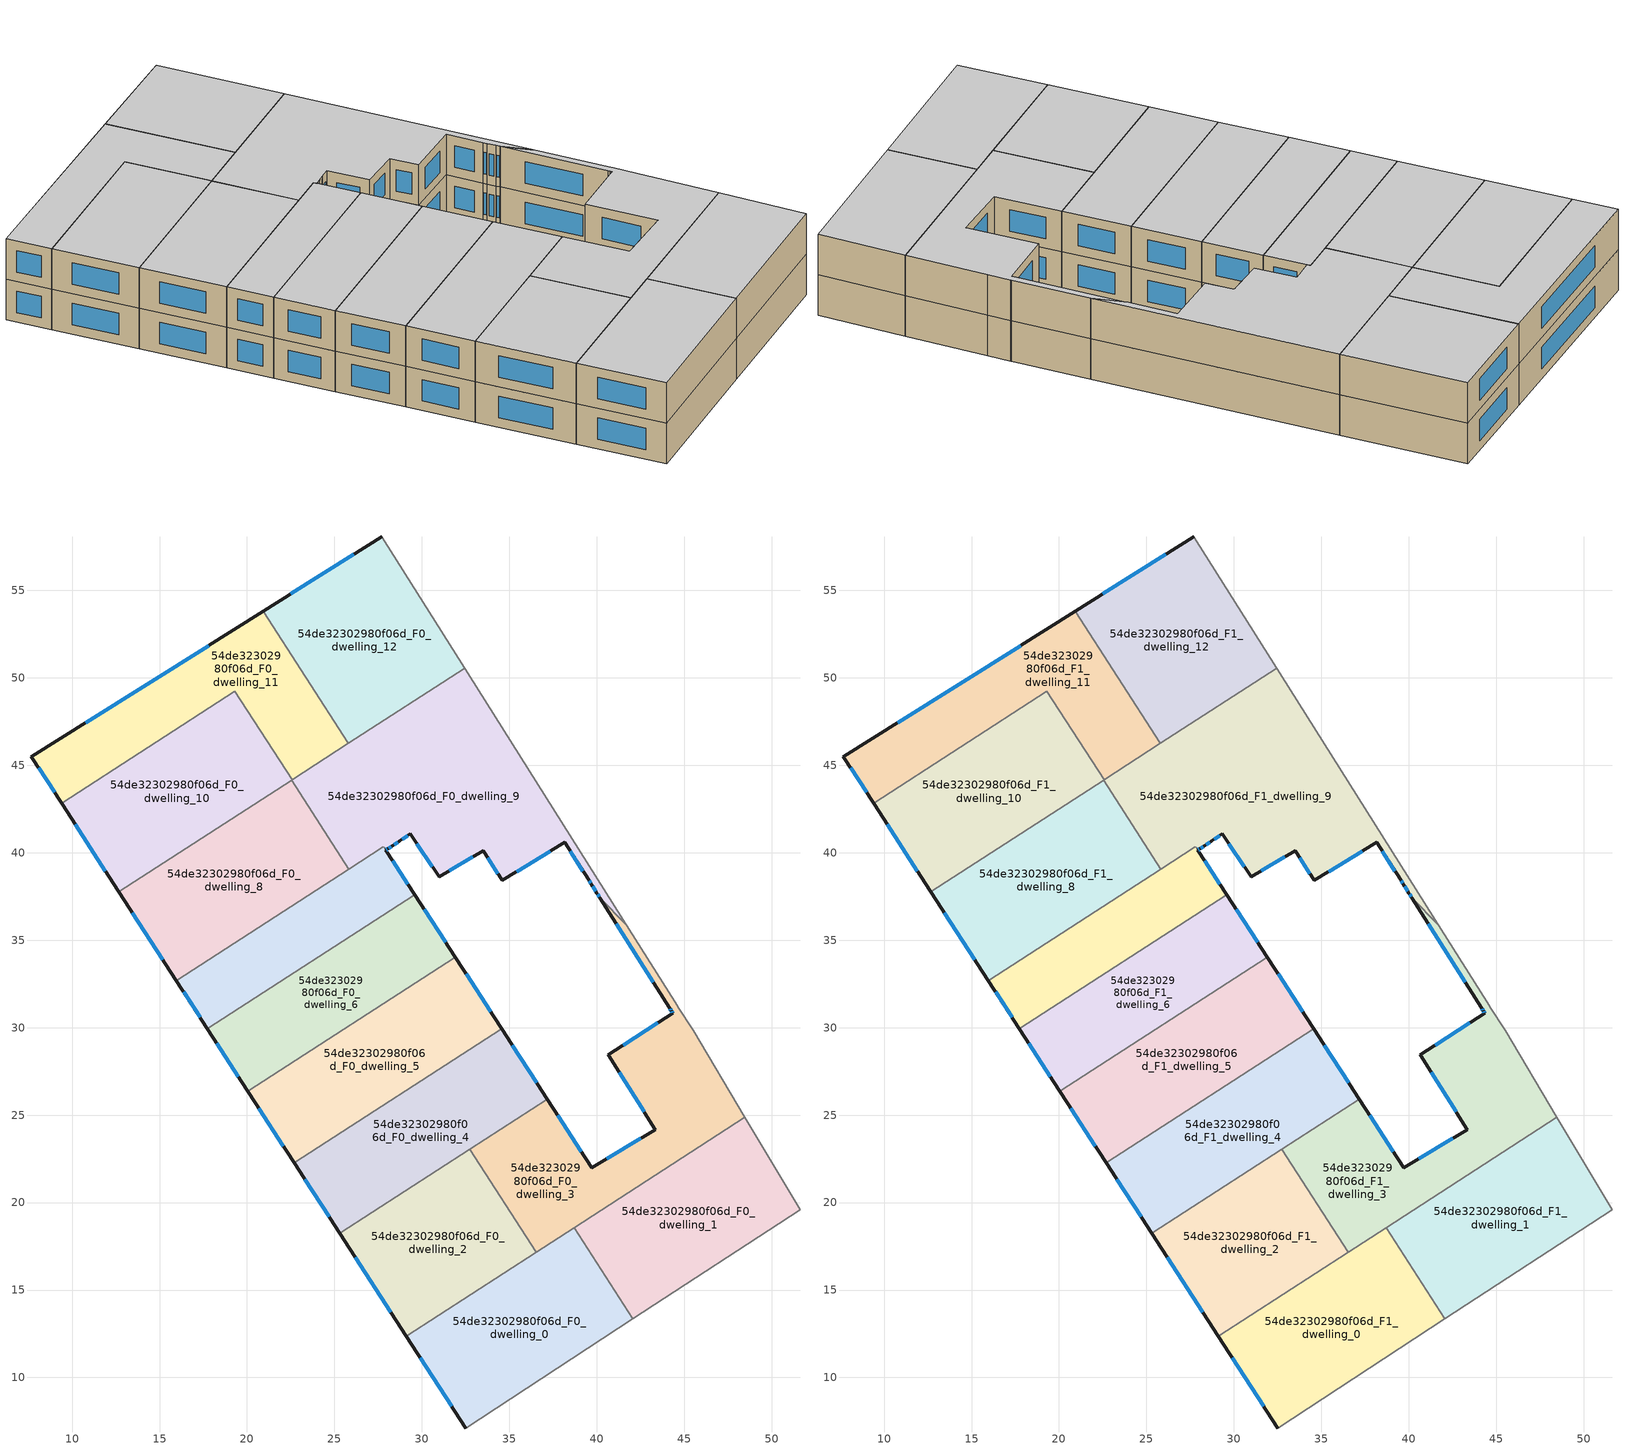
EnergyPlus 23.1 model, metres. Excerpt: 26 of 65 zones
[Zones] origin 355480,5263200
54de32302980f06d_F0_dwelling_0
 floor ground (EU_floor_Construction): 38.71,18.56 42.07,13.36 32.51,7.11 29.11,12.36 z0
 wall outside (EU_wall_Construction): 29.11,12.36 32.51,7.11 z0:3
 wall to 54de32302980f06d_F0_dwelling_1 (EU_wall_Construction): 42.07,13.36 38.71,18.56 z0:3
 wall adiabatic (EU_wall_Construction): 32.51,7.11 42.07,13.36 z0:3
 wall to 54de32302980f06d_F0_dwelling_2 (EU_wall_Construction): 36.55,17.17 29.11,12.36 z0:3
 wall to 54de32302980f06d_F0_dwelling_3 (EU_wall_Construction): 38.7,18.56 36.55,17.17 z0:3
 window (EU_Window_Construction): 29.91,11.13 31.71,8.34 z0.7:2.3
54de32302980f06d_F0_dwelling_1
 floor ground (EU_floor_Construction): 48.47,24.88 51.62,19.59 42.07,13.36 38.71,18.56 z0
 wall adiabatic (EU_wall_Construction): 42.07,13.36 51.62,19.59 48.47,24.88 z0:3
 wall to 54de32302980f06d_F0_dwelling_3 (EU_wall_Construction): 48.47,24.88 38.71,18.56 z0:3
54de32302980f06d_F0_dwelling_10
 floor ground (EU_floor_Construction): 19.3,49.23 22.58,44.17 22.55,44.15 12.68,37.77 9.4,42.83 z0
 wall outside (EU_wall_Construction): 9.4,42.83 12.68,37.77 z0:3
 wall to 54de32302980f06d_F0_dwelling_8 (EU_wall_Construction): 12.68,37.77 22.55,44.15 z0:3
 wall to 54de32302980f06d_F0_dwelling_11 (EU_wall_Construction): 22.58,44.17 19.3,49.23 9.4,42.83 z0:3
 wall to 54de32302980f06d_F0_dwelling_9 (EU_wall_Construction): 22.55,44.15 22.57,44.17 z0:3
 window (EU_Window_Construction): 10.17,41.64 11.91,38.96 z0.7:2.3
54de32302980f06d_F0_dwelling_11
 floor ground (EU_floor_Construction): 20.92,53.8 25.8,46.25 22.58,44.17 19.3,49.23 9.4,42.83 7.68,45.5 z0
 wall outside (EU_wall_Construction): 20.92,53.8 7.68,45.5 9.4,42.83 z0:3
 wall to 54de32302980f06d_F0_dwelling_12 (EU_wall_Construction): 25.8,46.25 20.92,53.8 z0:3
 wall to 54de32302980f06d_F0_dwelling_9 (EU_wall_Construction): 22.58,44.17 25.8,46.25 z0:3
 window (EU_Window_Construction): 8.08,44.87 9,43.46 / 17.81,51.85 10.79,47.45 z0.7:2.3
54de32302980f06d_F0_dwelling_12
 floor ground (EU_floor_Construction): 27.71,58.06 32.44,50.55 25.8,46.25 20.92,53.8 z0
 wall outside (EU_wall_Construction): 27.71,58.06 20.92,53.8 z0:3
 wall adiabatic (EU_wall_Construction): 32.44,50.55 27.71,58.06 z0:3
 wall to 54de32302980f06d_F0_dwelling_9 (EU_wall_Construction): 25.8,46.26 32.44,50.55 z0:3
 window (EU_Window_Construction): 26.11,57.06 22.51,54.8 z0.7:2.3
54de32302980f06d_F0_dwelling_2
 floor ground (EU_floor_Construction): 32.74,23.05 36.55,17.17 29.11,12.36 25.31,18.24 z0
 wall outside (EU_wall_Construction): 25.31,18.24 29.11,12.36 z0:3
 wall to 54de32302980f06d_F0_dwelling_3 (EU_wall_Construction): 36.55,17.17 32.74,23.05 z0:3
 wall to 54de32302980f06d_F0_dwelling_4 (EU_wall_Construction): 32.74,23.05 25.31,18.24 z0:3
 window (EU_Window_Construction): 26.2,16.86 28.22,13.74 z0.7:2.3
54de32302980f06d_F0_dwelling_3
 floor ground (EU_floor_Construction): 41.69,35.9 44.63,31.23 44.64,31.21 45.51,29.84 48.47,24.88 36.55,17.17 32.74,23.05 37.18,25.92 39.72,22 43.36,24.18 40.64,28.45 44.34,30.84 44.26,30.96 44.17,31.11 40.17,37.43 z0
 wall outside (EU_wall_Construction): 40.17,37.43 44.17,31.11 44.26,30.96 44.34,30.84 40.64,28.45 43.36,24.18 39.72,22 37.18,25.92 z0:3
 wall to 54de32302980f06d_F0_dwelling_9 (EU_wall_Construction): 41.69,35.9 40.17,37.43 z0:3
 wall adiabatic (EU_wall_Construction): 48.47,24.88 45.51,29.84 44.64,31.21 44.63,31.23 41.69,35.9 z0:3
 wall to 54de32302980f06d_F0_dwelling_4 (EU_wall_Construction): 37.18,25.92 32.74,23.05 z0:3
 window (EU_Window_Construction): 41.11,35.95 43.23,32.59 / 39.13,22.92 37.77,25 / 42.5,23.67 40.58,22.51 / 41.28,27.45 42.72,25.18 / 43.47,30.28 41.51,29.01 / 44.28,30.93 44.32,30.87 / 44.19,31.07 44.24,31 z0.7:2.3
54de32302980f06d_F0_dwelling_4
 floor ground (EU_floor_Construction): 34.56,29.95 37.18,25.92 25.31,18.24 22.7,22.27 z0
 wall outside (EU_wall_Construction): 22.7,22.27 25.31,18.24 / 37.18,25.92 34.56,29.95 z0:3
 wall to 54de32302980f06d_F0_dwelling_5 (EU_wall_Construction): 34.56,29.95 22.7,22.27 z0:3
 window (EU_Window_Construction): 23.31,21.33 24.69,19.19 / 36.56,26.87 35.18,29 z0.7:2.3
54de32302980f06d_F0_dwelling_5
 floor ground (EU_floor_Construction): 31.91,34.04 34.56,29.95 22.7,22.27 20.05,26.37 z0
 wall outside (EU_wall_Construction): 20.05,26.37 22.7,22.27 / 34.56,29.95 31.91,34.04 z0:3
 wall to 54de32302980f06d_F0_dwelling_6 (EU_wall_Construction): 31.91,34.04 20.05,26.37 z0:3
 window (EU_Window_Construction): 20.67,25.41 22.08,23.24 / 33.94,30.91 32.53,33.07 z0.7:2.3
54de32302980f06d_F0_dwelling_6
 floor ground (EU_floor_Construction): 29.58,37.62 31.91,34.04 20.05,26.37 17.73,29.95 z0
 wall outside (EU_wall_Construction): 17.73,29.95 20.05,26.37 / 31.91,34.04 29.58,37.62 z0:3
 wall to 54de32302980f06d_F0_dwelling_7 (EU_wall_Construction): 29.58,37.62 17.73,29.95 z0:3
 window (EU_Window_Construction): 18.28,29.11 19.51,27.21 / 31.36,34.88 30.13,36.77 z0.7:2.3
54de32302980f06d_F0_dwelling_7
 floor ground (EU_floor_Construction): 27.94,40.15 29.58,37.62 17.73,29.95 15.96,32.69 27.8,40.34 z0
 wall outside (EU_wall_Construction): 15.96,32.69 17.73,29.95 / 29.58,37.62 27.94,40.15 z0:3
 wall to 54de32302980f06d_F0_dwelling_8 (EU_wall_Construction): 25.83,39.07 15.96,32.69 z0:3
 wall to 54de32302980f06d_F0_dwelling_9 (EU_wall_Construction): 27.94,40.15 27.81,40.35 / 27.8,40.34 25.83,39.07 z0:3
 window (EU_Window_Construction): 16.38,32.04 17.32,30.59 / 29.2,38.21 28.32,39.55 z0.7:2.3
54de32302980f06d_F0_dwelling_8
 floor ground (EU_floor_Construction): 22.55,44.15 25.83,39.07 15.96,32.69 12.68,37.77 z0
 wall outside (EU_wall_Construction): 12.68,37.77 15.96,32.69 z0:3
 wall to 54de32302980f06d_F0_dwelling_9 (EU_wall_Construction): 25.83,39.07 22.55,44.15 z0:3
 window (EU_Window_Construction): 13.45,36.57 15.19,33.88 z0.7:2.3
54de32302980f06d_F0_dwelling_9
 floor ground (EU_floor_Construction): 32.44,50.55 41.69,35.9 40.17,37.43 40.01,37.69 39.69,38.19 39.53,38.45 38.17,40.6 34.6,38.42 33.49,40.11 30.98,38.63 29.33,41.08 28.73,40.68 28.71,40.67 28.32,40.41 28.31,40.4 28.29,40.39 28.06,40.23 27.93,40.15 27.81,40.35 25.83,39.07 22.55,44.15 z0
 wall outside (EU_wall_Construction): 27.93,40.15 28.06,40.23 28.29,40.39 28.31,40.4 28.32,40.41 28.71,40.67 28.73,40.68 29.33,41.08 30.98,38.63 33.49,40.11 34.6,38.42 38.17,40.6 39.53,38.45 39.69,38.19 40.01,37.69 40.17,37.43 z0:3
 wall adiabatic (EU_wall_Construction): 41.69,35.9 32.44,50.55 z0:3
 window (EU_Window_Construction): 39.77,38.07 39.94,37.81 / 39.57,38.39 39.65,38.25 / 38.49,40.09 39.21,38.95 / 35.44,38.93 37.33,40.09 / 33.75,39.71 34.34,38.82 / 31.57,38.98 32.9,39.76 / 29.72,40.51 30.59,39.21 / 28.87,40.77 29.19,40.99 / 28.41,40.47 28.62,40.61 / 28.11,40.27 28.24,40.35 / 27.96,40.17 28.03,40.21 / 40.05,37.63 40.13,37.49 z0.7:2.3
54de32302980f06d_F1_dwelling_0
 floor to 54de32302980f06d_F0_dwelling_0 (EU_floor_Construction): 38.71,18.56 42.07,13.36 32.51,7.11 29.11,12.36 z3
 wall outside (EU_wall_Construction): 29.11,12.36 32.51,7.11 z3:6
 wall to 54de32302980f06d_F1_dwelling_1 (EU_wall_Construction): 42.07,13.36 38.71,18.56 z3:6
 wall adiabatic (EU_wall_Construction): 32.51,7.11 42.07,13.36 z3:6
 wall to 54de32302980f06d_F1_dwelling_2 (EU_wall_Construction): 36.55,17.17 29.11,12.36 z3:6
 wall to 54de32302980f06d_F1_dwelling_3 (EU_wall_Construction): 38.7,18.56 36.55,17.17 z3:6
 window (EU_Window_Construction): 29.91,11.13 31.71,8.34 z3.7:5.3
 ceiling to 54de32302980f06d_F2_dwelling_0 (EU_floor_Construction): 42.07,13.36 38.71,18.56 29.11,12.36 32.51,7.11 z6
54de32302980f06d_F1_dwelling_1
 floor to 54de32302980f06d_F0_dwelling_1 (EU_floor_Construction): 48.47,24.88 51.62,19.59 42.07,13.36 38.71,18.56 z3
 wall adiabatic (EU_wall_Construction): 42.07,13.36 51.62,19.59 48.47,24.88 z3:6
 wall to 54de32302980f06d_F1_dwelling_3 (EU_wall_Construction): 48.47,24.88 38.71,18.56 z3:6
 ceiling to 54de32302980f06d_F2_dwelling_1 (EU_floor_Construction): 51.62,19.59 48.47,24.88 38.71,18.56 42.07,13.36 z6
54de32302980f06d_F1_dwelling_10
 floor to 54de32302980f06d_F0_dwelling_10 (EU_floor_Construction): 19.3,49.23 22.58,44.17 22.55,44.15 12.68,37.77 9.4,42.83 z3
 wall outside (EU_wall_Construction): 9.4,42.83 12.68,37.77 z3:6
 wall to 54de32302980f06d_F1_dwelling_8 (EU_wall_Construction): 12.68,37.77 22.55,44.15 z3:6
 wall to 54de32302980f06d_F1_dwelling_11 (EU_wall_Construction): 22.58,44.17 19.3,49.23 9.4,42.83 z3:6
 wall to 54de32302980f06d_F1_dwelling_9 (EU_wall_Construction): 22.55,44.15 22.57,44.17 z3:6
 window (EU_Window_Construction): 10.17,41.64 11.91,38.96 z3.7:5.3
 ceiling to 54de32302980f06d_F2_dwelling_10 (EU_floor_Construction): 22.55,44.15 22.58,44.17 19.3,49.23 9.4,42.83 12.68,37.77 z6
54de32302980f06d_F1_dwelling_11
 floor to 54de32302980f06d_F0_dwelling_11 (EU_floor_Construction): 20.92,53.8 25.8,46.25 22.58,44.17 19.3,49.23 9.4,42.83 7.68,45.5 z3
 wall outside (EU_wall_Construction): 20.92,53.8 7.68,45.5 9.4,42.83 z3:6
 wall to 54de32302980f06d_F1_dwelling_12 (EU_wall_Construction): 25.8,46.25 20.92,53.8 z3:6
 wall to 54de32302980f06d_F1_dwelling_9 (EU_wall_Construction): 22.58,44.17 25.8,46.25 z3:6
 window (EU_Window_Construction): 8.08,44.87 9,43.46 / 17.81,51.85 10.79,47.45 z3.7:5.3
 ceiling to 54de32302980f06d_F2_dwelling_11 (EU_floor_Construction): 25.8,46.25 20.92,53.8 7.68,45.5 9.4,42.83 19.3,49.23 22.58,44.17 z6
54de32302980f06d_F1_dwelling_12
 floor to 54de32302980f06d_F0_dwelling_12 (EU_floor_Construction): 27.71,58.06 32.44,50.55 25.8,46.25 20.92,53.8 z3
 wall outside (EU_wall_Construction): 27.71,58.06 20.92,53.8 z3:6
 wall adiabatic (EU_wall_Construction): 32.44,50.55 27.71,58.06 z3:6
 wall to 54de32302980f06d_F1_dwelling_9 (EU_wall_Construction): 25.8,46.26 32.44,50.55 z3:6
 window (EU_Window_Construction): 26.11,57.06 22.51,54.8 z3.7:5.3
 ceiling to 54de32302980f06d_F2_dwelling_12 (EU_floor_Construction): 32.44,50.55 27.71,58.06 20.92,53.8 25.8,46.25 z6
54de32302980f06d_F1_dwelling_2
 floor to 54de32302980f06d_F0_dwelling_2 (EU_floor_Construction): 32.74,23.05 36.55,17.17 29.11,12.36 25.31,18.24 z3
 wall outside (EU_wall_Construction): 25.31,18.24 29.11,12.36 z3:6
 wall to 54de32302980f06d_F1_dwelling_3 (EU_wall_Construction): 36.55,17.17 32.74,23.05 z3:6
 wall to 54de32302980f06d_F1_dwelling_4 (EU_wall_Construction): 32.74,23.05 25.31,18.24 z3:6
 window (EU_Window_Construction): 26.2,16.86 28.22,13.74 z3.7:5.3
 ceiling to 54de32302980f06d_F2_dwelling_2 (EU_floor_Construction): 36.55,17.17 32.74,23.05 25.31,18.24 29.11,12.36 z6
54de32302980f06d_F1_dwelling_3
 floor to 54de32302980f06d_F0_dwelling_3 (EU_floor_Construction): 41.69,35.9 44.63,31.23 44.64,31.21 45.51,29.84 48.47,24.88 36.55,17.17 32.74,23.05 37.18,25.92 39.72,22 43.36,24.18 40.64,28.45 44.34,30.84 44.26,30.96 44.17,31.11 40.17,37.43 z3
 wall outside (EU_wall_Construction): 40.17,37.43 44.17,31.11 44.26,30.96 44.34,30.84 40.64,28.45 43.36,24.18 39.72,22 37.18,25.92 z3:6
 wall to 54de32302980f06d_F1_dwelling_9 (EU_wall_Construction): 41.69,35.9 40.17,37.43 z3:6
 wall adiabatic (EU_wall_Construction): 48.47,24.88 45.51,29.84 44.64,31.21 44.63,31.23 41.69,35.9 z3:6
 wall to 54de32302980f06d_F1_dwelling_4 (EU_wall_Construction): 37.18,25.92 32.74,23.05 z3:6
 window (EU_Window_Construction): 41.11,35.95 43.23,32.59 / 39.13,22.92 37.77,25 / 42.5,23.67 40.58,22.51 / 41.28,27.45 42.72,25.18 / 43.47,30.28 41.51,29.01 / 44.28,30.93 44.32,30.87 / 44.19,31.07 44.24,31 z3.7:5.3
 ceiling to 54de32302980f06d_F2_dwelling_3 (EU_floor_Construction): 48.47,24.88 45.51,29.84 44.64,31.21 44.63,31.23 41.69,35.9 40.17,37.43 44.17,31.11 44.26,30.96 44.34,30.84 40.64,28.45 43.36,24.18 39.72,22 37.18,25.92 32.74,23.05 36.55,17.17 z6
54de32302980f06d_F1_dwelling_4
 floor to 54de32302980f06d_F0_dwelling_4 (EU_floor_Construction): 34.56,29.95 37.18,25.92 25.31,18.24 22.7,22.27 z3
 wall outside (EU_wall_Construction): 22.7,22.27 25.31,18.24 / 37.18,25.92 34.56,29.95 z3:6
 wall to 54de32302980f06d_F1_dwelling_5 (EU_wall_Construction): 34.56,29.95 22.7,22.27 z3:6
 window (EU_Window_Construction): 23.31,21.33 24.69,19.19 / 36.56,26.87 35.18,29 z3.7:5.3
 ceiling to 54de32302980f06d_F2_dwelling_4 (EU_floor_Construction): 37.18,25.92 34.56,29.95 22.7,22.27 25.31,18.24 z6
54de32302980f06d_F1_dwelling_5
 floor to 54de32302980f06d_F0_dwelling_5 (EU_floor_Construction): 31.91,34.04 34.56,29.95 22.7,22.27 20.05,26.37 z3
 wall outside (EU_wall_Construction): 20.05,26.37 22.7,22.27 / 34.56,29.95 31.91,34.04 z3:6
 wall to 54de32302980f06d_F1_dwelling_6 (EU_wall_Construction): 31.91,34.04 20.05,26.37 z3:6
 window (EU_Window_Construction): 20.67,25.41 22.08,23.24 / 33.94,30.91 32.53,33.07 z3.7:5.3
 ceiling to 54de32302980f06d_F2_dwelling_5 (EU_floor_Construction): 34.56,29.95 31.91,34.04 20.05,26.37 22.7,22.27 z6
54de32302980f06d_F1_dwelling_6
 floor to 54de32302980f06d_F0_dwelling_6 (EU_floor_Construction): 29.58,37.62 31.91,34.04 20.05,26.37 17.73,29.95 z3
 wall outside (EU_wall_Construction): 17.73,29.95 20.05,26.37 / 31.91,34.04 29.58,37.62 z3:6
 wall to 54de32302980f06d_F1_dwelling_7 (EU_wall_Construction): 29.58,37.62 17.73,29.95 z3:6
 window (EU_Window_Construction): 18.28,29.11 19.51,27.21 / 31.36,34.88 30.13,36.77 z3.7:5.3
 ceiling to 54de32302980f06d_F2_dwelling_6 (EU_floor_Construction): 31.91,34.04 29.58,37.62 17.73,29.95 20.05,26.37 z6
54de32302980f06d_F1_dwelling_7
 floor to 54de32302980f06d_F0_dwelling_7 (EU_floor_Construction): 27.94,40.15 29.58,37.62 17.73,29.95 15.96,32.69 27.81,40.35 z3
 wall outside (EU_wall_Construction): 15.96,32.69 17.73,29.95 / 29.58,37.62 27.94,40.15 z3:6
 wall to 54de32302980f06d_F1_dwelling_8 (EU_wall_Construction): 25.83,39.07 15.96,32.69 z3:6
 wall to 54de32302980f06d_F1_dwelling_9 (EU_wall_Construction): 27.94,40.15 27.81,40.35 / 27.8,40.34 25.83,39.07 z3:6
 window (EU_Window_Construction): 16.38,32.04 17.32,30.59 / 29.2,38.21 28.32,39.55 z3.7:5.3
 ceiling to 54de32302980f06d_F2_dwelling_7 (EU_floor_Construction): 29.58,37.62 27.94,40.15 27.81,40.35 15.96,32.69 17.73,29.95 z6
54de32302980f06d_F1_dwelling_8
 floor to 54de32302980f06d_F0_dwelling_8 (EU_floor_Construction): 22.55,44.15 25.83,39.07 15.96,32.69 12.68,37.77 z3
 wall outside (EU_wall_Construction): 12.68,37.77 15.96,32.69 z3:6
 wall to 54de32302980f06d_F1_dwelling_9 (EU_wall_Construction): 25.83,39.07 22.55,44.15 z3:6
 window (EU_Window_Construction): 13.45,36.57 15.19,33.88 z3.7:5.3
 ceiling to 54de32302980f06d_F2_dwelling_8 (EU_floor_Construction): 25.83,39.07 22.55,44.15 12.68,37.77 15.96,32.69 z6
54de32302980f06d_F1_dwelling_9
 floor to 54de32302980f06d_F0_dwelling_9 (EU_floor_Construction): 32.44,50.55 41.69,35.9 40.17,37.43 40.01,37.69 39.69,38.19 39.53,38.45 38.17,40.6 34.6,38.42 33.49,40.11 30.98,38.63 29.33,41.08 28.73,40.68 28.71,40.67 28.32,40.41 28.31,40.4 28.29,40.39 28.06,40.23 27.93,40.15 27.81,40.35 25.83,39.07 22.55,44.15 z3
 wall outside (EU_wall_Construction): 27.93,40.15 28.06,40.23 28.29,40.39 28.31,40.4 28.32,40.41 28.71,40.67 28.73,40.68 29.33,41.08 30.98,38.63 33.49,40.11 34.6,38.42 38.17,40.6 39.53,38.45 39.69,38.19 40.01,37.69 40.17,37.43 z3:6
 wall adiabatic (EU_wall_Construction): 41.69,35.9 32.44,50.55 z3:6
 window (EU_Window_Construction): 39.77,38.07 39.94,37.81 / 39.57,38.39 39.65,38.25 / 38.49,40.09 39.21,38.95 / 35.44,38.93 37.33,40.09 / 33.75,39.71 34.34,38.82 / 31.57,38.98 32.9,39.76 / 29.72,40.51 30.59,39.21 / 28.87,40.77 29.19,40.99 / 28.41,40.47 28.62,40.61 / 28.11,40.27 28.24,40.35 / 27.96,40.17 28.03,40.21 / 40.05,37.63 40.13,37.49 z3.7:5.3
 ceiling to 54de32302980f06d_F2_dwelling_9 (EU_floor_Construction): 41.69,35.9 32.44,50.55 22.55,44.15 25.83,39.07 27.81,40.35 27.93,40.15 28.06,40.23 28.29,40.39 28.31,40.4 28.32,40.41 28.71,40.67 28.73,40.68 29.33,41.08 30.98,38.63 33.49,40.11 34.6,38.42 38.17,40.6 39.53,38.45 39.69,38.19 40.01,37.69 40.17,37.43 z6
[Building]
EU S2 Campaign: North Axis=0; Terrain=City; Solar Distribution=FullExterior
[Site:Location]
Budapest.Ferenc.Liszt.Intl.AP: Latitude=47.437; Longitude=19.256; Time Zone=1; Elevation=185
[SizingPeriod:WeatherFileDays]
AnnualSizingPeriod: Begin Month=1; Begin Day of Month=1; End Month=12; End Day of Month=31; Day of Week for Start Day=Monday; Use Weather File Daylight Saving Period=No; Use Weather File Rain and Snow Indicators=No
[MATERIAL]
EU_InternalMass_Material: Roughness=MediumRough; Thickness=0.1; Conductivity=1; Density=1800; Specific Heat=900; Thermal Absorptance=0.9; Solar Absorptance=0.7; Visible Absorptance=0.7
[MATERIAL:NOMASS] Roughness=MediumRough; Thermal Absorptance=0.9; Solar Absorptance=0.7; Visible Absorptance=0.7
Name | Thermal Resistance
EU_wall_NoMass | 0.832559
EU_floor_NoMass | 0.872794
[WINDOWMATERIAL:SIMPLEGLAZINGSYSTEM]
EU_Window_SimpleGlazing: UFactor=2.79869; Solar Heat Gain Coefficient=0.75; Visible Transmittance=0.75
[CONSTRUCTION]
EU_wall_Construction: EU_wall_NoMass
EU_floor_Construction: EU_floor_NoMass
EU_Window_Construction: EU_Window_SimpleGlazing
EU_InternalMass_Construction: EU_InternalMass_Material
[ZONE] Type=1; Multiplier=1; Ceiling Height=autocalculate; Floor Area=autocalculate; Part of Total Floor Area=Yes
Name | Volume
54de32302980f06d_F0_dwelling_0; 54de32302980f06d_F1_dwelling_0 | 213.301
54de32302980f06d_F0_dwelling_1; 54de32302980f06d_F1_dwelling_1 | 213.294
54de32302980f06d_F0_dwelling_10; 54de32302980f06d_F1_dwelling_10 | 213.309
54de32302980f06d_F0_dwelling_11; 54de32302980f06d_F1_dwelling_11 | 213.274
54de32302980f06d_F0_dwelling_12; 54de32302980f06d_F1_dwelling_12 | 213.284
54de32302980f06d_F0_dwelling_2; 54de32302980f06d_F1_dwelling_2 | 186.153
54de32302980f06d_F0_dwelling_3; 54de32302980f06d_F1_dwelling_3 | 253.199
54de32302980f06d_F0_dwelling_4; 54de32302980f06d_F1_dwelling_4 | 203.56
54de32302980f06d_F0_dwelling_5; 54de32302980f06d_F1_dwelling_5 | 206.568
54de32302980f06d_F0_dwelling_6; 54de32302980f06d_F1_dwelling_6 | 180.761
54de32302980f06d_F0_dwelling_7 | 137.834
54de32302980f06d_F1_dwelling_7 | 137.844
54de32302980f06d_F0_dwelling_8; 54de32302980f06d_F1_dwelling_8 | 213.302
54de32302980f06d_F0_dwelling_9; 54de32302980f06d_F1_dwelling_9 | 325.039
[INTERNALMASS] Construction=EU_InternalMass_Construction
Name | Zone or ZoneList | Surface Area
54de32302980f06d_F0_dwelling_0_EU_InternalMass | 54de32302980f06d_F0_dwelling_0 | 71.0983
54de32302980f06d_F0_dwelling_1_EU_InternalMass | 54de32302980f06d_F0_dwelling_1 | 71.0981
54de32302980f06d_F0_dwelling_2_EU_InternalMass | 54de32302980f06d_F0_dwelling_2 | 62.0513
54de32302980f06d_F0_dwelling_3_EU_InternalMass | 54de32302980f06d_F0_dwelling_3 | 84.3981
54de32302980f06d_F0_dwelling_4_EU_InternalMass | 54de32302980f06d_F0_dwelling_4 | 67.8534
54de32302980f06d_F0_dwelling_5_EU_InternalMass | 54de32302980f06d_F0_dwelling_5 | 68.856
54de32302980f06d_F0_dwelling_6_EU_InternalMass | 54de32302980f06d_F0_dwelling_6 | 60.2535
54de32302980f06d_F0_dwelling_7_EU_InternalMass | 54de32302980f06d_F0_dwelling_7 | 45.9452
54de32302980f06d_F0_dwelling_8_EU_InternalMass | 54de32302980f06d_F0_dwelling_8 | 71.1006
54de32302980f06d_F0_dwelling_9_EU_InternalMass | 54de32302980f06d_F0_dwelling_9 | 108.348
54de32302980f06d_F0_dwelling_10_EU_InternalMass | 54de32302980f06d_F0_dwelling_10 | 71.1058
54de32302980f06d_F0_dwelling_11_EU_InternalMass | 54de32302980f06d_F0_dwelling_11 | 71.0916
54de32302980f06d_F0_dwelling_12_EU_InternalMass | 54de32302980f06d_F0_dwelling_12 | 71.0955
54de32302980f06d_F1_dwelling_0_EU_InternalMass | 54de32302980f06d_F1_dwelling_0 | 71.0983
54de32302980f06d_F1_dwelling_1_EU_InternalMass | 54de32302980f06d_F1_dwelling_1 | 71.0981
54de32302980f06d_F1_dwelling_2_EU_InternalMass | 54de32302980f06d_F1_dwelling_2 | 62.0513
54de32302980f06d_F1_dwelling_3_EU_InternalMass | 54de32302980f06d_F1_dwelling_3 | 84.3981
54de32302980f06d_F1_dwelling_4_EU_InternalMass | 54de32302980f06d_F1_dwelling_4 | 67.8534
54de32302980f06d_F1_dwelling_5_EU_InternalMass | 54de32302980f06d_F1_dwelling_5 | 68.856
54de32302980f06d_F1_dwelling_6_EU_InternalMass | 54de32302980f06d_F1_dwelling_6 | 60.2535
54de32302980f06d_F1_dwelling_7_EU_InternalMass | 54de32302980f06d_F1_dwelling_7 | 45.9452
54de32302980f06d_F1_dwelling_8_EU_InternalMass | 54de32302980f06d_F1_dwelling_8 | 71.1006
54de32302980f06d_F1_dwelling_9_EU_InternalMass | 54de32302980f06d_F1_dwelling_9 | 108.348
54de32302980f06d_F1_dwelling_10_EU_InternalMass | 54de32302980f06d_F1_dwelling_10 | 71.1058
54de32302980f06d_F1_dwelling_11_EU_InternalMass | 54de32302980f06d_F1_dwelling_11 | 71.0916
54de32302980f06d_F1_dwelling_12_EU_InternalMass | 54de32302980f06d_F1_dwelling_12 | 71.0955
[OTHEREQUIPMENT] Fuel Type=Electricity; Design Level Calculation Method=Watts/Area; Power per Zone Floor Area=1; Fraction Latent=0; Fraction Radiant=0; Fraction Lost=0; Carbon Dioxide Generation Rate=0; EndUse Subcategory=EU_Step8_InternalGains
Name | Zone or ZoneList or Space or SpaceList | Schedule
EU_Step8_InternalGain_54de32302980f06d_F0_dwelling_0_f000 | 54de32302980f06d_F0_dwelling_0 | EU_Step8_GainSchedule_54de32302980f06d_F0_dwelling_0_f000
EU_Step8_InternalGain_54de32302980f06d_F0_dwelling_1_f000 | 54de32302980f06d_F0_dwelling_1 | EU_Step8_GainSchedule_54de32302980f06d_F0_dwelling_1_f000
EU_Step8_InternalGain_54de32302980f06d_F0_dwelling_2_f000 | 54de32302980f06d_F0_dwelling_2 | EU_Step8_GainSchedule_54de32302980f06d_F0_dwelling_2_f000
EU_Step8_InternalGain_54de32302980f06d_F0_dwelling_3_f000 | 54de32302980f06d_F0_dwelling_3 | EU_Step8_GainSchedule_54de32302980f06d_F0_dwelling_3_f000
EU_Step8_InternalGain_54de32302980f06d_F0_dwelling_4_f000 | 54de32302980f06d_F0_dwelling_4 | EU_Step8_GainSchedule_54de32302980f06d_F0_dwelling_4_f000
EU_Step8_InternalGain_54de32302980f06d_F0_dwelling_5_f000 | 54de32302980f06d_F0_dwelling_5 | EU_Step8_GainSchedule_54de32302980f06d_F0_dwelling_5_f000
EU_Step8_InternalGain_54de32302980f06d_F0_dwelling_6_f000 | 54de32302980f06d_F0_dwelling_6 | EU_Step8_GainSchedule_54de32302980f06d_F0_dwelling_6_f000
EU_Step8_InternalGain_54de32302980f06d_F0_dwelling_7_f000 | 54de32302980f06d_F0_dwelling_7 | EU_Step8_GainSchedule_54de32302980f06d_F0_dwelling_7_f000
EU_Step8_InternalGain_54de32302980f06d_F0_dwelling_8_f000 | 54de32302980f06d_F0_dwelling_8 | EU_Step8_GainSchedule_54de32302980f06d_F0_dwelling_8_f000
EU_Step8_InternalGain_54de32302980f06d_F0_dwelling_9_f000 | 54de32302980f06d_F0_dwelling_9 | EU_Step8_GainSchedule_54de32302980f06d_F0_dwelling_9_f000
EU_Step8_InternalGain_54de32302980f06d_F0_dwelling_10_f000 | 54de32302980f06d_F0_dwelling_10 | EU_Step8_GainSchedule_54de32302980f06d_F0_dwelling_10_f000
EU_Step8_InternalGain_54de32302980f06d_F0_dwelling_11_f000 | 54de32302980f06d_F0_dwelling_11 | EU_Step8_GainSchedule_54de32302980f06d_F0_dwelling_11_f000
EU_Step8_InternalGain_54de32302980f06d_F0_dwelling_12_f000 | 54de32302980f06d_F0_dwelling_12 | EU_Step8_GainSchedule_54de32302980f06d_F0_dwelling_12_f000
EU_Step8_InternalGain_54de32302980f06d_F1_dwelling_0_f000 | 54de32302980f06d_F1_dwelling_0 | EU_Step8_GainSchedule_54de32302980f06d_F1_dwelling_0_f000
EU_Step8_InternalGain_54de32302980f06d_F1_dwelling_1_f000 | 54de32302980f06d_F1_dwelling_1 | EU_Step8_GainSchedule_54de32302980f06d_F1_dwelling_1_f000
EU_Step8_InternalGain_54de32302980f06d_F1_dwelling_2_f000 | 54de32302980f06d_F1_dwelling_2 | EU_Step8_GainSchedule_54de32302980f06d_F1_dwelling_2_f000
EU_Step8_InternalGain_54de32302980f06d_F1_dwelling_3_f000 | 54de32302980f06d_F1_dwelling_3 | EU_Step8_GainSchedule_54de32302980f06d_F1_dwelling_3_f000
EU_Step8_InternalGain_54de32302980f06d_F1_dwelling_4_f000 | 54de32302980f06d_F1_dwelling_4 | EU_Step8_GainSchedule_54de32302980f06d_F1_dwelling_4_f000
EU_Step8_InternalGain_54de32302980f06d_F1_dwelling_5_f000 | 54de32302980f06d_F1_dwelling_5 | EU_Step8_GainSchedule_54de32302980f06d_F1_dwelling_5_f000
EU_Step8_InternalGain_54de32302980f06d_F1_dwelling_6_f000 | 54de32302980f06d_F1_dwelling_6 | EU_Step8_GainSchedule_54de32302980f06d_F1_dwelling_6_f000
EU_Step8_InternalGain_54de32302980f06d_F1_dwelling_7_f000 | 54de32302980f06d_F1_dwelling_7 | EU_Step8_GainSchedule_54de32302980f06d_F1_dwelling_7_f000
EU_Step8_InternalGain_54de32302980f06d_F1_dwelling_8_f000 | 54de32302980f06d_F1_dwelling_8 | EU_Step8_GainSchedule_54de32302980f06d_F1_dwelling_8_f000
EU_Step8_InternalGain_54de32302980f06d_F1_dwelling_9_f000 | 54de32302980f06d_F1_dwelling_9 | EU_Step8_GainSchedule_54de32302980f06d_F1_dwelling_9_f000
EU_Step8_InternalGain_54de32302980f06d_F1_dwelling_10_f000 | 54de32302980f06d_F1_dwelling_10 | EU_Step8_GainSchedule_54de32302980f06d_F1_dwelling_10_f000
EU_Step8_InternalGain_54de32302980f06d_F1_dwelling_11_f000 | 54de32302980f06d_F1_dwelling_11 | EU_Step8_GainSchedule_54de32302980f06d_F1_dwelling_11_f000
EU_Step8_InternalGain_54de32302980f06d_F1_dwelling_12_f000 | 54de32302980f06d_F1_dwelling_12 | EU_Step8_GainSchedule_54de32302980f06d_F1_dwelling_12_f000
[ZONEVENTILATION:DESIGNFLOWRATE] Schedule=EU_AlwaysOn; Design Flow Rate Calculation Method=AirChanges/Hour; Air Changes per Hour=0.475469; Ventilation Type=Natural; Fan Pressure Rise=0; Fan Total Efficiency=1; Constant Term Coefficient=1; Temperature Term Coefficient=0; Velocity Term Coefficient=0; Velocity Squared Term Coefficient=0; Minimum Indoor Temperature=-100; Maximum Indoor Temperature=100; Delta Temperature=-100; Minimum Outdoor Temperature=-100; Maximum Outdoor Temperature=100; Maximum Wind Speed=40
Name | Zone or ZoneList or Space or SpaceList
EU_ConstantAir_54de32302980f06d_F0_dwelling_0 | 54de32302980f06d_F0_dwelling_0
EU_ConstantAir_54de32302980f06d_F0_dwelling_1 | 54de32302980f06d_F0_dwelling_1
EU_ConstantAir_54de32302980f06d_F0_dwelling_2 | 54de32302980f06d_F0_dwelling_2
EU_ConstantAir_54de32302980f06d_F0_dwelling_3 | 54de32302980f06d_F0_dwelling_3
EU_ConstantAir_54de32302980f06d_F0_dwelling_4 | 54de32302980f06d_F0_dwelling_4
EU_ConstantAir_54de32302980f06d_F0_dwelling_5 | 54de32302980f06d_F0_dwelling_5
EU_ConstantAir_54de32302980f06d_F0_dwelling_6 | 54de32302980f06d_F0_dwelling_6
EU_ConstantAir_54de32302980f06d_F0_dwelling_7 | 54de32302980f06d_F0_dwelling_7
EU_ConstantAir_54de32302980f06d_F0_dwelling_8 | 54de32302980f06d_F0_dwelling_8
EU_ConstantAir_54de32302980f06d_F0_dwelling_9 | 54de32302980f06d_F0_dwelling_9
EU_ConstantAir_54de32302980f06d_F0_dwelling_10 | 54de32302980f06d_F0_dwelling_10
EU_ConstantAir_54de32302980f06d_F0_dwelling_11 | 54de32302980f06d_F0_dwelling_11
EU_ConstantAir_54de32302980f06d_F0_dwelling_12 | 54de32302980f06d_F0_dwelling_12
EU_ConstantAir_54de32302980f06d_F1_dwelling_0 | 54de32302980f06d_F1_dwelling_0
EU_ConstantAir_54de32302980f06d_F1_dwelling_1 | 54de32302980f06d_F1_dwelling_1
EU_ConstantAir_54de32302980f06d_F1_dwelling_2 | 54de32302980f06d_F1_dwelling_2
EU_ConstantAir_54de32302980f06d_F1_dwelling_3 | 54de32302980f06d_F1_dwelling_3
EU_ConstantAir_54de32302980f06d_F1_dwelling_4 | 54de32302980f06d_F1_dwelling_4
EU_ConstantAir_54de32302980f06d_F1_dwelling_5 | 54de32302980f06d_F1_dwelling_5
EU_ConstantAir_54de32302980f06d_F1_dwelling_6 | 54de32302980f06d_F1_dwelling_6
EU_ConstantAir_54de32302980f06d_F1_dwelling_7 | 54de32302980f06d_F1_dwelling_7
EU_ConstantAir_54de32302980f06d_F1_dwelling_8 | 54de32302980f06d_F1_dwelling_8
EU_ConstantAir_54de32302980f06d_F1_dwelling_9 | 54de32302980f06d_F1_dwelling_9
EU_ConstantAir_54de32302980f06d_F1_dwelling_10 | 54de32302980f06d_F1_dwelling_10
EU_ConstantAir_54de32302980f06d_F1_dwelling_11 | 54de32302980f06d_F1_dwelling_11
EU_ConstantAir_54de32302980f06d_F1_dwelling_12 | 54de32302980f06d_F1_dwelling_12
[HVACTEMPLATE:THERMOSTAT] Constant Heating Setpoint=20; Constant Cooling Setpoint=50
EU_HeatOnly_54de32302980f06d_F0_dwelling_0; EU_HeatOnly_54de32302980f06d_F0_dwelling_1; EU_HeatOnly_54de32302980f06d_F0_dwelling_2; EU_HeatOnly_54de32302980f06d_F0_dwelling_3; EU_HeatOnly_54de32302980f06d_F0_dwelling_4; EU_HeatOnly_54de32302980f06d_F0_dwelling_5; EU_HeatOnly_54de32302980f06d_F0_dwelling_6; EU_HeatOnly_54de32302980f06d_F0_dwelling_7; EU_HeatOnly_54de32302980f06d_F0_dwelling_8; EU_HeatOnly_54de32302980f06d_F0_dwelling_9; EU_HeatOnly_54de32302980f06d_F0_dwelling_10; EU_HeatOnly_54de32302980f06d_F0_dwelling_11; EU_HeatOnly_54de32302980f06d_F0_dwelling_12; EU_HeatOnly_54de32302980f06d_F1_dwelling_0; EU_HeatOnly_54de32302980f06d_F1_dwelling_1; EU_HeatOnly_54de32302980f06d_F1_dwelling_2; EU_HeatOnly_54de32302980f06d_F1_dwelling_3; EU_HeatOnly_54de32302980f06d_F1_dwelling_4; EU_HeatOnly_54de32302980f06d_F1_dwelling_5; EU_HeatOnly_54de32302980f06d_F1_dwelling_6; EU_HeatOnly_54de32302980f06d_F1_dwelling_7; EU_HeatOnly_54de32302980f06d_F1_dwelling_8; EU_HeatOnly_54de32302980f06d_F1_dwelling_9; EU_HeatOnly_54de32302980f06d_F1_dwelling_10; EU_HeatOnly_54de32302980f06d_F1_dwelling_11; EU_HeatOnly_54de32302980f06d_F1_dwelling_12; EU_HeatOnly_54de32302980f06d_F2_dwelling_0; EU_HeatOnly_54de32302980f06d_F2_dwelling_1; EU_HeatOnly_54de32302980f06d_F2_dwelling_2; EU_HeatOnly_54de32302980f06d_F2_dwelling_3; EU_HeatOnly_54de32302980f06d_F2_dwelling_4; EU_HeatOnly_54de32302980f06d_F2_dwelling_5; EU_HeatOnly_54de32302980f06d_F2_dwelling_6; EU_HeatOnly_54de32302980f06d_F2_dwelling_7; EU_HeatOnly_54de32302980f06d_F2_dwelling_8; EU_HeatOnly_54de32302980f06d_F2_dwelling_9; EU_HeatOnly_54de32302980f06d_F2_dwelling_10; EU_HeatOnly_54de32302980f06d_F2_dwelling_11; EU_HeatOnly_54de32302980f06d_F2_dwelling_12; EU_HeatOnly_54de32302980f06d_F3_dwelling_0; EU_HeatOnly_54de32302980f06d_F3_dwelling_1; EU_HeatOnly_54de32302980f06d_F3_dwelling_2; EU_HeatOnly_54de32302980f06d_F3_dwelling_3; EU_HeatOnly_54de32302980f06d_F3_dwelling_4; EU_HeatOnly_54de32302980f06d_F3_dwelling_5; EU_HeatOnly_54de32302980f06d_F3_dwelling_6; EU_HeatOnly_54de32302980f06d_F3_dwelling_7; EU_HeatOnly_54de32302980f06d_F3_dwelling_8; EU_HeatOnly_54de32302980f06d_F3_dwelling_9; EU_HeatOnly_54de32302980f06d_F3_dwelling_10; EU_HeatOnly_54de32302980f06d_F3_dwelling_11; EU_HeatOnly_54de32302980f06d_F3_dwelling_12; EU_HeatOnly_54de32302980f06d_F4_dwelling_0; EU_HeatOnly_54de32302980f06d_F4_dwelling_1; EU_HeatOnly_54de32302980f06d_F4_dwelling_2; EU_HeatOnly_54de32302980f06d_F4_dwelling_3; EU_HeatOnly_54de32302980f06d_F4_dwelling_4; EU_HeatOnly_54de32302980f06d_F4_dwelling_5; EU_HeatOnly_54de32302980f06d_F4_dwelling_6; EU_HeatOnly_54de32302980f06d_F4_dwelling_7; EU_HeatOnly_54de32302980f06d_F4_dwelling_8; EU_HeatOnly_54de32302980f06d_F4_dwelling_9; EU_HeatOnly_54de32302980f06d_F4_dwelling_10; EU_HeatOnly_54de32302980f06d_F4_dwelling_11; EU_HeatOnly_54de32302980f06d_F4_dwelling_12
[HVACTEMPLATE:ZONE:IDEALLOADSAIRSYSTEM] System Availability Schedule=EU_AlwaysOn; Maximum Heating Supply Air Temperature=50; Minimum Cooling Supply Air Temperature=13; Maximum Heating Supply Air Humidity Ratio=0.0156; Minimum Cooling Supply Air Humidity Ratio=0.0077; Heating Limit=NoLimit; Cooling Limit=NoLimit; Heating Availability Schedule=EU_AlwaysOn; Cooling Availability Schedule=EU_CoolingOff; Dehumidification Control Type=ConstantSensibleHeatRatio; Cooling Sensible Heat Ratio=0.7; Dehumidification Setpoint=60; Humidification Control Type=None; Humidification Setpoint=30; Outdoor Air Method=None; Outdoor Air Flow Rate per Person=0.00944; Outdoor Air Flow Rate per Zone Floor Area=0; Outdoor Air Flow Rate per Zone=0; Demand Controlled Ventilation Type=None; Outdoor Air Economizer Type=NoEconomizer; Heat Recovery Type=None; Sensible Heat Recovery Effectiveness=0.7; Latent Heat Recovery Effectiveness=0.65
Name | Template Thermostat
54de32302980f06d_F0_dwelling_0 | EU_HeatOnly_54de32302980f06d_F0_dwelling_0
54de32302980f06d_F0_dwelling_1 | EU_HeatOnly_54de32302980f06d_F0_dwelling_1
54de32302980f06d_F0_dwelling_2 | EU_HeatOnly_54de32302980f06d_F0_dwelling_2
54de32302980f06d_F0_dwelling_3 | EU_HeatOnly_54de32302980f06d_F0_dwelling_3
54de32302980f06d_F0_dwelling_4 | EU_HeatOnly_54de32302980f06d_F0_dwelling_4
54de32302980f06d_F0_dwelling_5 | EU_HeatOnly_54de32302980f06d_F0_dwelling_5
54de32302980f06d_F0_dwelling_6 | EU_HeatOnly_54de32302980f06d_F0_dwelling_6
54de32302980f06d_F0_dwelling_7 | EU_HeatOnly_54de32302980f06d_F0_dwelling_7
54de32302980f06d_F0_dwelling_8 | EU_HeatOnly_54de32302980f06d_F0_dwelling_8
54de32302980f06d_F0_dwelling_9 | EU_HeatOnly_54de32302980f06d_F0_dwelling_9
54de32302980f06d_F0_dwelling_10 | EU_HeatOnly_54de32302980f06d_F0_dwelling_10
54de32302980f06d_F0_dwelling_11 | EU_HeatOnly_54de32302980f06d_F0_dwelling_11
54de32302980f06d_F0_dwelling_12 | EU_HeatOnly_54de32302980f06d_F0_dwelling_12
54de32302980f06d_F1_dwelling_0 | EU_HeatOnly_54de32302980f06d_F1_dwelling_0
54de32302980f06d_F1_dwelling_1 | EU_HeatOnly_54de32302980f06d_F1_dwelling_1
54de32302980f06d_F1_dwelling_2 | EU_HeatOnly_54de32302980f06d_F1_dwelling_2
54de32302980f06d_F1_dwelling_3 | EU_HeatOnly_54de32302980f06d_F1_dwelling_3
54de32302980f06d_F1_dwelling_4 | EU_HeatOnly_54de32302980f06d_F1_dwelling_4
54de32302980f06d_F1_dwelling_5 | EU_HeatOnly_54de32302980f06d_F1_dwelling_5
54de32302980f06d_F1_dwelling_6 | EU_HeatOnly_54de32302980f06d_F1_dwelling_6
54de32302980f06d_F1_dwelling_7 | EU_HeatOnly_54de32302980f06d_F1_dwelling_7
54de32302980f06d_F1_dwelling_8 | EU_HeatOnly_54de32302980f06d_F1_dwelling_8
54de32302980f06d_F1_dwelling_9 | EU_HeatOnly_54de32302980f06d_F1_dwelling_9
54de32302980f06d_F1_dwelling_10 | EU_HeatOnly_54de32302980f06d_F1_dwelling_10
54de32302980f06d_F1_dwelling_11 | EU_HeatOnly_54de32302980f06d_F1_dwelling_11
54de32302980f06d_F1_dwelling_12 | EU_HeatOnly_54de32302980f06d_F1_dwelling_12
[SIZING:ZONE] Zone Cooling Design Supply Air Temperature Input Method=SupplyAirTemperature; Zone Cooling Design Supply Air Temperature=13; Zone Heating Design Supply Air Temperature Input Method=SupplyAirTemperature; Zone Heating Design Supply Air Temperature=50; Zone Cooling Design Supply Air Humidity Ratio=0.008; Zone Heating Design Supply Air Humidity Ratio=0.008; Cooling Design Air Flow Method=DesignDay; Cooling Design Air Flow Rate=0; Cooling Minimum Air Flow per Zone Floor Area=0.000762; Cooling Minimum Air Flow=0; Cooling Minimum Air Flow Fraction=0.2; Heating Design Air Flow Method=DesignDay; Heating Design Air Flow Rate=0; Heating Maximum Air Flow per Zone Floor Area=0.002032; Heating Maximum Air Flow=0.141576; Heating Maximum Air Flow Fraction=0.3; Account for Dedicated Outdoor Air System=No; Dedicated Outdoor Air System Control Strategy=NeutralSupplyAir; Dedicated Outdoor Air Low Setpoint Temperature for Design=autosize; Dedicated Outdoor Air High Setpoint Temperature for Design=autosize; Zone Load Sizing Method=Sensible Load Only No Latent Load; Zone Latent Cooling Design Supply Air Humidity Ratio Input Method=HumidityRatioDifference; Zone Cooling Design Supply Air Humidity Ratio Difference=0.005; Zone Latent Heating Design Supply Air Humidity Ratio Input Method=HumidityRatioDifference; Zone Humidification Design Supply Air Humidity Ratio Difference=0.005
54de32302980f06d_F0_dwelling_0; 54de32302980f06d_F0_dwelling_1; 54de32302980f06d_F0_dwelling_2; 54de32302980f06d_F0_dwelling_3; 54de32302980f06d_F0_dwelling_4; 54de32302980f06d_F0_dwelling_5; 54de32302980f06d_F0_dwelling_6; 54de32302980f06d_F0_dwelling_7; 54de32302980f06d_F0_dwelling_8; 54de32302980f06d_F0_dwelling_9; 54de32302980f06d_F0_dwelling_10; 54de32302980f06d_F0_dwelling_11; 54de32302980f06d_F0_dwelling_12; 54de32302980f06d_F1_dwelling_0; 54de32302980f06d_F1_dwelling_1; 54de32302980f06d_F1_dwelling_2; 54de32302980f06d_F1_dwelling_3; 54de32302980f06d_F1_dwelling_4; 54de32302980f06d_F1_dwelling_5; 54de32302980f06d_F1_dwelling_6; 54de32302980f06d_F1_dwelling_7; 54de32302980f06d_F1_dwelling_8; 54de32302980f06d_F1_dwelling_9; 54de32302980f06d_F1_dwelling_10; 54de32302980f06d_F1_dwelling_11; 54de32302980f06d_F1_dwelling_12
[SCHEDULE:CONSTANT]
Name | Hourly Value
EU_AlwaysOn | 1
EU_CoolingOff | 0
[SCHEDULE:FILE] Column Number=1; Rows to Skip at Top=0; Number of Hours of Data=8760; Column Separator=Comma; Interpolate to Timestep=No; Minutes per Item=60; Adjust Schedule for Daylight Savings=Yes
Name | File
EU_Step8_GainSchedule_54de32302980f06d_F0_dwelling_0_f000 | ../../schedules/54de32302980f06d/54de32302980f06d_F0_dwelling_0_f000_gain.csv
EU_Step8_GainSchedule_54de32302980f06d_F0_dwelling_1_f000 | ../../schedules/54de32302980f06d/54de32302980f06d_F0_dwelling_1_f000_gain.csv
EU_Step8_GainSchedule_54de32302980f06d_F0_dwelling_2_f000 | ../../schedules/54de32302980f06d/54de32302980f06d_F0_dwelling_2_f000_gain.csv
EU_Step8_GainSchedule_54de32302980f06d_F0_dwelling_3_f000 | ../../schedules/54de32302980f06d/54de32302980f06d_F0_dwelling_3_f000_gain.csv
EU_Step8_GainSchedule_54de32302980f06d_F0_dwelling_4_f000 | ../../schedules/54de32302980f06d/54de32302980f06d_F0_dwelling_4_f000_gain.csv
EU_Step8_GainSchedule_54de32302980f06d_F0_dwelling_5_f000 | ../../schedules/54de32302980f06d/54de32302980f06d_F0_dwelling_5_f000_gain.csv
EU_Step8_GainSchedule_54de32302980f06d_F0_dwelling_6_f000 | ../../schedules/54de32302980f06d/54de32302980f06d_F0_dwelling_6_f000_gain.csv
EU_Step8_GainSchedule_54de32302980f06d_F0_dwelling_7_f000 | ../../schedules/54de32302980f06d/54de32302980f06d_F0_dwelling_7_f000_gain.csv
EU_Step8_GainSchedule_54de32302980f06d_F0_dwelling_8_f000 | ../../schedules/54de32302980f06d/54de32302980f06d_F0_dwelling_8_f000_gain.csv
EU_Step8_GainSchedule_54de32302980f06d_F0_dwelling_9_f000 | ../../schedules/54de32302980f06d/54de32302980f06d_F0_dwelling_9_f000_gain.csv
EU_Step8_GainSchedule_54de32302980f06d_F0_dwelling_10_f000 | ../../schedules/54de32302980f06d/54de32302980f06d_F0_dwelling_10_f000_gain.csv
EU_Step8_GainSchedule_54de32302980f06d_F0_dwelling_11_f000 | ../../schedules/54de32302980f06d/54de32302980f06d_F0_dwelling_11_f000_gain.csv
EU_Step8_GainSchedule_54de32302980f06d_F0_dwelling_12_f000 | ../../schedules/54de32302980f06d/54de32302980f06d_F0_dwelling_12_f000_gain.csv
EU_Step8_GainSchedule_54de32302980f06d_F1_dwelling_0_f000 | ../../schedules/54de32302980f06d/54de32302980f06d_F1_dwelling_0_f000_gain.csv
EU_Step8_GainSchedule_54de32302980f06d_F1_dwelling_1_f000 | ../../schedules/54de32302980f06d/54de32302980f06d_F1_dwelling_1_f000_gain.csv
EU_Step8_GainSchedule_54de32302980f06d_F1_dwelling_2_f000 | ../../schedules/54de32302980f06d/54de32302980f06d_F1_dwelling_2_f000_gain.csv
EU_Step8_GainSchedule_54de32302980f06d_F1_dwelling_3_f000 | ../../schedules/54de32302980f06d/54de32302980f06d_F1_dwelling_3_f000_gain.csv
EU_Step8_GainSchedule_54de32302980f06d_F1_dwelling_4_f000 | ../../schedules/54de32302980f06d/54de32302980f06d_F1_dwelling_4_f000_gain.csv
EU_Step8_GainSchedule_54de32302980f06d_F1_dwelling_5_f000 | ../../schedules/54de32302980f06d/54de32302980f06d_F1_dwelling_5_f000_gain.csv
EU_Step8_GainSchedule_54de32302980f06d_F1_dwelling_6_f000 | ../../schedules/54de32302980f06d/54de32302980f06d_F1_dwelling_6_f000_gain.csv
EU_Step8_GainSchedule_54de32302980f06d_F1_dwelling_7_f000 | ../../schedules/54de32302980f06d/54de32302980f06d_F1_dwelling_7_f000_gain.csv
EU_Step8_GainSchedule_54de32302980f06d_F1_dwelling_8_f000 | ../../schedules/54de32302980f06d/54de32302980f06d_F1_dwelling_8_f000_gain.csv
EU_Step8_GainSchedule_54de32302980f06d_F1_dwelling_9_f000 | ../../schedules/54de32302980f06d/54de32302980f06d_F1_dwelling_9_f000_gain.csv
EU_Step8_GainSchedule_54de32302980f06d_F1_dwelling_10_f000 | ../../schedules/54de32302980f06d/54de32302980f06d_F1_dwelling_10_f000_gain.csv
EU_Step8_GainSchedule_54de32302980f06d_F1_dwelling_11_f000 | ../../schedules/54de32302980f06d/54de32302980f06d_F1_dwelling_11_f000_gain.csv
EU_Step8_GainSchedule_54de32302980f06d_F1_dwelling_12_f000 | ../../schedules/54de32302980f06d/54de32302980f06d_F1_dwelling_12_f000_gain.csv
